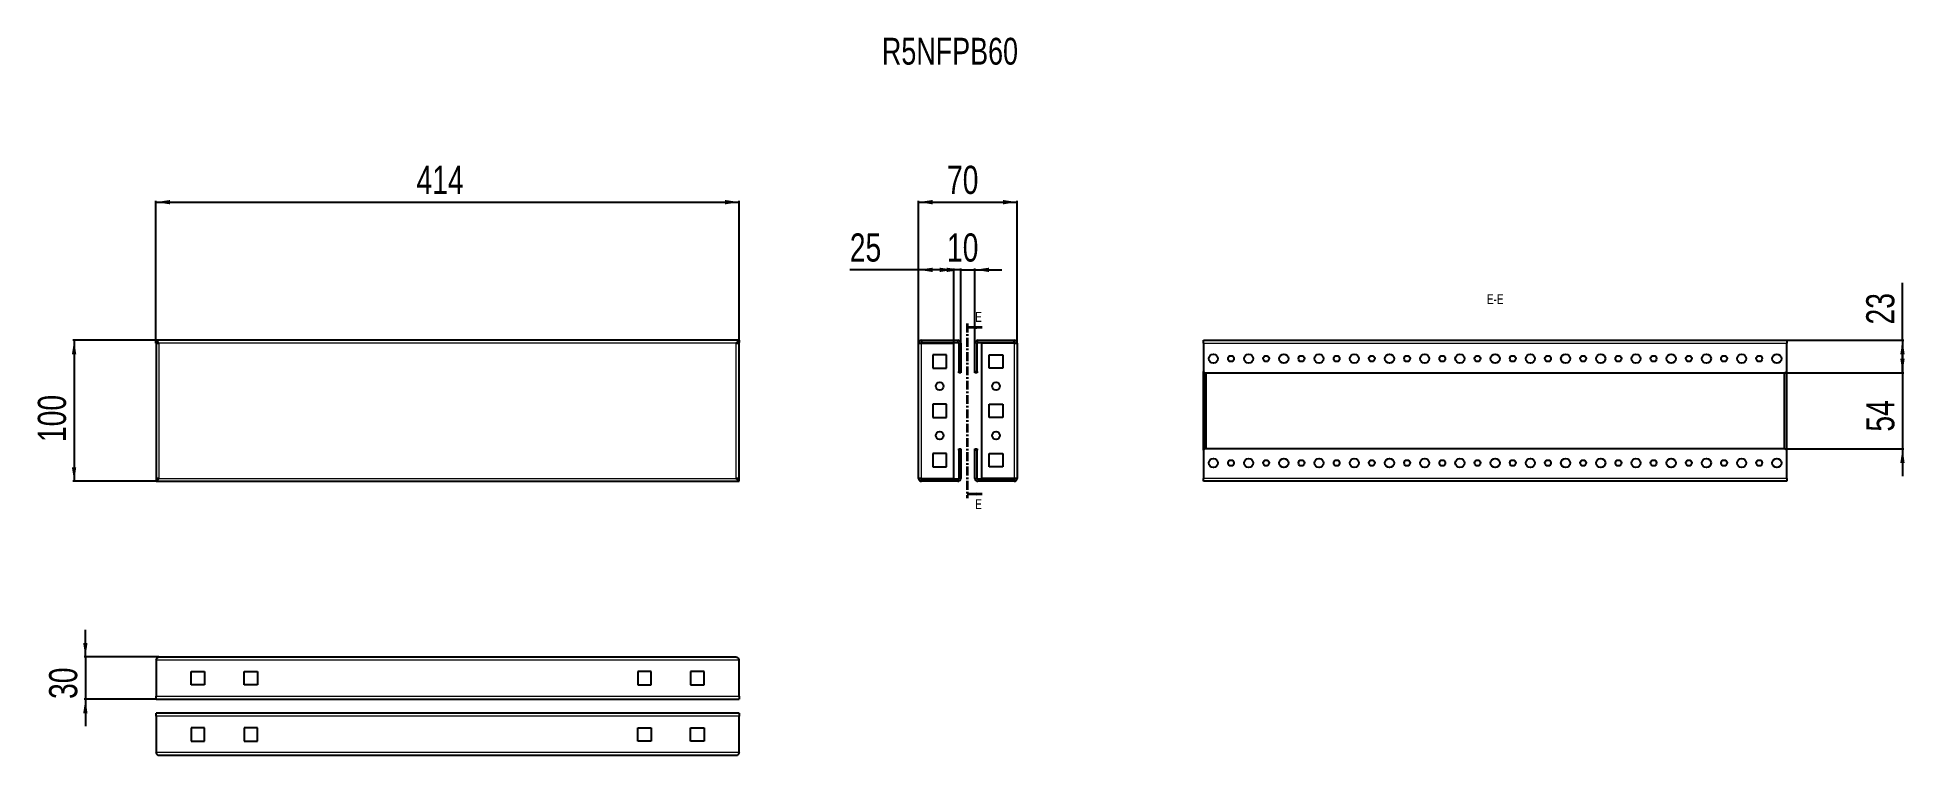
# Model space of a CAD drawing. Header units: millimetres. Extents: x -114 to 1211, y 38 to 547.
import ezdxf

# ---------------------------------------------------------------- set-up
doc = ezdxf.new("R2010")
doc.units = ezdxf.units.MM
doc.linetypes.add('CENTER', pattern=[10.16, 6.35, -1.27, 1.27, -1.27])
doc.layers.add('FORMAT', color=7, linetype='Continuous')
doc.styles.add('SLDTEXTSTYLE0', font='TXT', dxfattribs={"width": 0.75})
doc.dimstyles.new('SLDDIMSTYLE0', dxfattribs={"dimtxt": 20, "dimasz": 10, "dimexe": 0, "dimexo": 0.0625, "dimgap": 5, "dimtad": 2, "dimdec": 1, "dimrnd": 1e-09, "dimzin": 12, "dimdsep": 46, "dimtxsty": 'SLDTEXTSTYLE0', "dimsah": 1, "dimcen": 0.09, "dimadec": 0, "dimazin": 3, "dimtfac": 1, "dimtofl": 0, "dimtmove": 0, "dimatfit": 3, "dimfxl": 0, "dimfrac": 2, "dimtolj": 1, "dimtzin": 12, "dimarcsym": 0})
doc.dimstyles.new('SLDDIMSTYLE1', dxfattribs={"dimtxt": 20, "dimasz": 10, "dimexe": 0, "dimexo": 0.0625, "dimgap": 5, "dimtad": 2, "dimdec": 1, "dimrnd": 1e-09, "dimzin": 12, "dimdsep": 46, "dimtxsty": 'SLDTEXTSTYLE0', "dimsah": 1, "dimcen": 0.09, "dimadec": 0, "dimazin": 3, "dimtfac": 1, "dimtmove": 0, "dimatfit": 0, "dimfxl": 0, "dimfrac": 2, "dimtolj": 1, "dimtzin": 12, "dimarcsym": 0})

# ---------------------------------------------------------------- blocks, each defined once
blk = doc.blocks.new('_D')
at = {"layer": 'FORMAT'}
for p, q in [((-29.8, 330.6), (-29.8, 431.6)), ((-29.8, 430.6), (384.2, 430.6)), ((384.2, 330.6), (384.2, 431.6))]:
    blk.add_line(p, q, dxfattribs=at)
for points in [[(-29.8, 430.6), (-19.8, 429), (-19.8, 432.1)], [(384.2, 430.6), (374.2, 432.1), (374.2, 429)]]:
    blk.add_solid(points, dxfattribs=at)
at = {"layer": 'FORMAT', "insert": (155.1, 456.4), "char_height": 20, "attachment_point": 1, "style": 'SLDTEXTSTYLE0'}
blk.add_mtext('414', dxfattribs=at)
blk = doc.blocks.new('_D_1')
at = {"layer": 'FORMAT'}
for p, q in [((-29.8, 332.6), (-88.9, 332.6)), ((-87.9, 332.6), (-87.9, 232.6)), ((-29.8, 232.6), (-88.9, 232.6))]:
    blk.add_line(p, q, dxfattribs=at)
for points in [[(-87.9, 332.6), (-89.5, 322.6), (-86.4, 322.6)], [(-87.9, 232.6), (-86.4, 242.6), (-89.5, 242.6)]]:
    blk.add_solid(points, dxfattribs=at)
at = {"layer": 'FORMAT', "insert": (-113.7, 260.4), "char_height": 20, "attachment_point": 1, "rotation": 90, "style": 'SLDTEXTSTYLE0'}
blk.add_mtext('100', dxfattribs=at)
blk = doc.blocks.new('_D_2')
at = {"layer": 'FORMAT'}
for p, q in [((511.5, 330.5), (511.5, 431.6)), ((511.5, 430.6), (581.5, 430.6)), ((581.5, 330.5), (581.5, 431.6))]:
    blk.add_line(p, q, dxfattribs=at)
for points in [[(511.5, 430.6), (521.5, 429), (521.5, 432.1)], [(581.5, 430.6), (571.5, 432.1), (571.5, 429)]]:
    blk.add_solid(points, dxfattribs=at)
at = {"layer": 'FORMAT', "insert": (531.7, 456.4), "char_height": 20, "attachment_point": 1, "style": 'SLDTEXTSTYLE0'}
blk.add_mtext('70', dxfattribs=at)
blk = doc.blocks.new('_D_3')
at = {"layer": 'FORMAT'}
for p, q in [((541.5, 382.6), (522.3, 382.6)), ((541.5, 330.5), (541.5, 383.6)), ((541.5, 382.6), (551.5, 382.6)), ((551.5, 330.5), (551.5, 383.6)), ((551.5, 382.6), (570.7, 382.6))]:
    blk.add_line(p, q, dxfattribs=at)
for points in [[(541.5, 382.6), (531.5, 384.1), (531.5, 381)], [(551.5, 382.6), (561.5, 381), (561.5, 384.1)]]:
    blk.add_solid(points, dxfattribs=at)
at = {"layer": 'FORMAT', "insert": (531.7, 408.4), "char_height": 20, "attachment_point": 1, "style": 'SLDTEXTSTYLE0'}
blk.add_mtext('10', dxfattribs=at)
blk = doc.blocks.new('_D_4')
at = {"layer": 'FORMAT'}
for p, q in [((511.5, 382.6), (462.7, 382.6)), ((511.5, 330.5), (511.5, 383.6)), ((536.5, 382.6), (511.5, 382.6)), ((536.5, 330.6), (536.5, 383.6))]:
    blk.add_line(p, q, dxfattribs=at)
for points in [[(511.5, 382.6), (521.5, 381), (521.5, 384.1)], [(536.5, 382.6), (526.5, 384.1), (526.5, 381)]]:
    blk.add_solid(points, dxfattribs=at)
at = {"layer": 'FORMAT', "insert": (462.7, 408.4), "char_height": 20, "attachment_point": 1, "style": 'SLDTEXTSTYLE0'}
blk.add_mtext('25', dxfattribs=at)
blk = doc.blocks.new('_D_5')
at = {"layer": 'FORMAT'}
for p, q in [((-79.9, 108), (-79.9, 127.3)), ((-27.7, 108), (-80.9, 108)), ((-79.9, 108), (-79.9, 78)), ((-29.8, 78), (-80.9, 78)), ((-79.9, 78), (-79.9, 58.8))]:
    blk.add_line(p, q, dxfattribs=at)
for points in [[(-79.9, 108), (-78.4, 118), (-81.5, 118)], [(-79.9, 78), (-81.5, 68), (-78.4, 68)]]:
    blk.add_solid(points, dxfattribs=at)
at = {"layer": 'FORMAT', "insert": (-105.7, 78.2), "char_height": 20, "attachment_point": 1, "rotation": 90, "style": 'SLDTEXTSTYLE0'}
blk.add_mtext('30', dxfattribs=at)
blk = doc.blocks.new('_D_6')
at = {"layer": 'FORMAT'}
for p, q in [((1210, 309.6), (1210, 328.8)), ((1126.8, 309.6), (1211, 309.6)), ((1210, 309.6), (1210, 255.6)), ((1126.8, 255.6), (1211, 255.6)), ((1210, 255.6), (1210, 236.3))]:
    blk.add_line(p, q, dxfattribs=at)
for points in [[(1210, 309.6), (1211.5, 319.6), (1208.4, 319.6)], [(1210, 255.6), (1208.4, 245.6), (1211.5, 245.6)]]:
    blk.add_solid(points, dxfattribs=at)
at = {"layer": 'FORMAT', "insert": (1184.2, 267.8), "char_height": 20, "attachment_point": 1, "rotation": 90, "style": 'SLDTEXTSTYLE0'}
blk.add_mtext('54', dxfattribs=at)
blk = doc.blocks.new('_D_7')
at = {"layer": 'FORMAT'}
for p, q in [((1210, 332.6), (1210, 373.3)), ((1127.8, 332.6), (1211, 332.6)), ((1210, 332.6), (1210, 309.6)), ((1126.8, 309.6), (1211, 309.6))]:
    blk.add_line(p, q, dxfattribs=at)
for points in [[(1210, 332.6), (1208.4, 322.6), (1211.5, 322.6)], [(1210, 309.6), (1211.5, 319.6), (1208.4, 319.6)]]:
    blk.add_solid(points, dxfattribs=at)
at = {"layer": 'FORMAT', "insert": (1184.2, 343.8), "char_height": 20, "attachment_point": 1, "rotation": 90, "style": 'SLDTEXTSTYLE0'}
blk.add_mtext('23', dxfattribs=at)

msp = doc.modelspace()

# ---------------------------------------------------------------- linework, layer by layer
at = {"color": 7, "linetype": 'Continuous', "lineweight": 25}
for p, q in [((-29.78, 331.07), (-29.78, 332.57)), ((384.22, 332.57), (-29.78, 332.57)), ((384.22, 332.57), (384.22, 331.07)), ((513.6, 332.57), (513.6, 331.07)), ((513.6, 332.57), (539.4, 332.57)), ((553.6, 332.57), (579.4, 332.57)), ((579.4, 331.07), (579.4, 332.57)), ((713.79, 332.57), (1127.79, 332.57)), ((713.79, 330.47), (713.79, 332.57)), ((1127.79, 332.57), (1127.79, 330.47)), ((-29.78, 331.07), (-29.78, 330.57)), ((-29.78, 330.57), (-29.78, 234.57)), ((-29.78, 330.57), (-28.28, 330.57)), ((384.22, 330.57), (382.72, 330.57)), ((384.22, 330.57), (384.22, 331.07)), ((384.22, 234.57), (384.22, 330.57)), ((511.5, 234.67), (511.5, 330.47)), ((513.6, 331.07), (539.4, 331.07)), ((513.6, 330.57), (536.5, 330.57)), ((521.75, 322.32), (521.75, 312.82)), ((531.25, 322.32), (521.75, 322.32)), ((531.25, 312.82), (531.25, 322.32)), ((536.5, 234.57), (536.5, 330.57)), ((540, 330.47), (540, 310.57)), ((541.5, 330.47), (541.5, 310.57)), ((551.5, 310.57), (551.5, 330.47)), ((553, 310.57), (553, 330.47)), ((553.6, 331.07), (579.4, 331.07)), ((556.5, 234.57), (556.5, 330.57)), ((579.4, 330.57), (556.5, 330.57)), ((561.75, 322.32), (571.25, 322.32)), ((561.75, 312.82), (561.75, 322.32)), ((571.25, 322.32), (571.25, 312.82)), ((581.5, 330.47), (581.5, 234.67)), ((713.79, 330.47), (713.79, 310.57)), ((1127.79, 310.57), (1127.79, 330.47)), ((521.75, 312.82), (531.25, 312.82)), ((540, 310.57), (541.5, 310.57)), ((540, 309.57), (540, 310.57)), ((541.5, 309.57), (540, 309.57)), ((541.5, 310.57), (541.5, 309.57)), ((551.5, 310.57), (553, 310.57)), ((551.5, 309.57), (551.5, 310.57)), ((553, 309.57), (551.5, 309.57)), ((553, 310.57), (553, 309.57)), ((571.25, 312.82), (561.75, 312.82)), ((713.79, 310.57), (714.79, 309.57)), ((713.79, 254.57), (713.79, 310.57)), ((714.79, 309.57), (1126.79, 309.57)), ((715.29, 255.57), (715.29, 309.57)), ((1126.29, 255.57), (1126.29, 309.57)), ((1126.79, 309.57), (1127.79, 310.57)), ((1127.79, 254.57), (1127.79, 310.57)), ((521.75, 287.32), (521.75, 277.82)), ((531.25, 287.32), (521.75, 287.32)), ((531.25, 277.82), (531.25, 287.32)), ((561.75, 287.32), (571.25, 287.32)), ((561.75, 277.82), (561.75, 287.32)), ((571.25, 287.32), (571.25, 277.82)), ((521.75, 277.82), (531.25, 277.82)), ((571.25, 277.82), (561.75, 277.82)), ((531.25, 252.32), (521.75, 252.32)), ((521.75, 252.32), (521.75, 242.82)), ((531.25, 242.82), (531.25, 252.32)), ((540, 254.57), (540, 255.57)), ((540, 255.57), (541.5, 255.57)), ((540, 254.57), (540, 234.67)), ((541.5, 254.57), (540, 254.57)), ((541.5, 255.57), (541.5, 254.57)), ((541.5, 254.57), (541.5, 234.67)), ((551.5, 255.57), (553, 255.57)), ((551.5, 254.57), (551.5, 255.57)), ((551.5, 234.67), (551.5, 254.57)), ((553, 254.57), (551.5, 254.57)), ((553, 255.57), (553, 254.57)), ((553, 234.67), (553, 254.57)), ((561.75, 252.32), (571.25, 252.32)), ((561.75, 242.82), (561.75, 252.32)), ((571.25, 252.32), (571.25, 242.82)), ((714.79, 255.57), (713.79, 254.57)), ((713.79, 254.57), (713.79, 234.67)), ((1126.79, 255.57), (714.79, 255.57)), ((1127.79, 254.57), (1126.79, 255.57)), ((1127.79, 234.67), (1127.79, 254.57)), ((521.75, 242.82), (531.25, 242.82)), ((571.25, 242.82), (561.75, 242.82)), ((-28.28, 234.57), (-29.78, 234.57)), ((-29.78, 234.57), (-29.78, 234.07)), ((-29.78, 234.07), (-29.78, 232.57)), ((-29.78, 232.57), (384.22, 232.57)), ((382.72, 234.57), (384.22, 234.57)), ((384.22, 234.07), (384.22, 234.57)), ((384.22, 232.57), (384.22, 234.07)), ((513.6, 234.57), (536.5, 234.57)), ((513.6, 232.57), (513.6, 234.07)), ((539.4, 234.07), (513.6, 234.07)), ((539.4, 232.57), (513.6, 232.57)), ((579.4, 234.07), (553.6, 234.07)), ((579.4, 232.57), (553.6, 232.57)), ((579.4, 234.57), (556.5, 234.57)), ((579.4, 234.07), (579.4, 232.57)), ((713.79, 232.57), (713.79, 234.67)), ((1127.79, 232.57), (713.79, 232.57)), ((1127.79, 234.67), (1127.79, 232.57)), ((-27.68, 108.02), (382.12, 108.02)), ((-29.78, 105.92), (-29.78, 80.12)), ((-4.78, 97.77), (4.72, 97.77)), ((-4.78, 88.27), (-4.78, 97.77)), ((4.72, 97.77), (4.72, 88.27)), ((32.72, 97.77), (42.22, 97.77)), ((32.72, 88.27), (32.72, 97.77)), ((42.22, 97.77), (42.22, 88.27)), ((321.72, 97.77), (312.22, 97.77)), ((312.22, 97.77), (312.22, 88.27)), ((321.72, 88.27), (321.72, 97.77)), ((349.72, 97.77), (349.72, 88.27)), ((359.22, 97.77), (349.72, 97.77)), ((359.22, 88.27), (359.22, 97.77)), ((384.22, 80.12), (384.22, 105.92)), ((-29.78, 78.02), (-29.78, 80.12)), ((4.72, 88.27), (-4.78, 88.27)), ((42.22, 88.27), (32.72, 88.27)), ((312.22, 88.27), (321.72, 88.27)), ((349.72, 88.27), (359.22, 88.27)), ((384.22, 80.12), (384.22, 78.02)), ((-29.78, 78.02), (384.22, 78.02)), ((-29.78, 65.92), (-29.78, 68.02)), ((384.22, 68.02), (-29.78, 68.02)), ((384.22, 68.02), (384.22, 65.92)), ((-29.78, 65.92), (-29.78, 40.12)), ((4.72, 57.77), (-4.78, 57.77)), ((-4.78, 57.77), (-4.78, 48.27)), ((4.72, 48.27), (4.72, 57.77)), ((42.22, 57.77), (32.72, 57.77)), ((32.72, 57.77), (32.72, 48.27)), ((42.22, 48.27), (42.22, 57.77)), ((312.22, 48.27), (312.22, 57.77)), ((312.22, 57.77), (321.72, 57.77)), ((321.72, 57.77), (321.72, 48.27)), ((349.72, 57.77), (359.22, 57.77)), ((349.72, 48.27), (349.72, 57.77)), ((359.22, 57.77), (359.22, 48.27)), ((384.22, 40.12), (384.22, 65.92)), ((-4.78, 48.27), (4.72, 48.27)), ((32.72, 48.27), (42.22, 48.27)), ((321.72, 48.27), (312.22, 48.27)), ((359.22, 48.27), (349.72, 48.27)), ((382.12, 38.02), (-27.68, 38.02))]:
    msp.add_line(p, q, dxfattribs=at)
at = {"color": 8, "linetype": 'Continuous', "lineweight": 18}
for p, q in [((539.4, 331.07), (539.4, 332.57)), ((553.6, 331.07), (553.6, 332.57)), ((-27.68, 330.47), (-27.68, 234.67)), ((382.12, 330.47), (-27.68, 330.47)), ((382.12, 234.67), (382.12, 330.47)), ((513.6, 234.57), (513.6, 330.57)), ((540, 330.47), (541.5, 330.47)), ((553, 330.47), (551.5, 330.47)), ((579.4, 330.57), (579.4, 234.57)), ((713.79, 330.47), (1127.79, 330.47)), ((715.89, 255.57), (715.89, 309.57)), ((1125.69, 309.57), (1125.69, 255.57)), ((-27.68, 234.67), (382.12, 234.67)), ((539.4, 234.07), (539.4, 232.57)), ((540, 234.67), (541.5, 234.67)), ((553, 234.67), (551.5, 234.67)), ((553.6, 234.07), (553.6, 232.57)), ((1127.79, 234.67), (713.79, 234.67)), ((-29.78, 105.92), (384.22, 105.92)), ((-29.78, 80.12), (384.22, 80.12)), ((384.22, 65.92), (-29.78, 65.92)), ((384.22, 40.12), (-29.78, 40.12))]:
    msp.add_line(p, q, dxfattribs=at)
at = {"color": 7, "linetype": 'CENTER', "lineweight": 35}
msp.add_line((546.1, 344.57), (546.1, 220.56), dxfattribs=at)
at = {"color": 7, "linetype": 'Continuous', "lineweight": 35}
for p, q in [((556.74, 341.57), (546.1, 341.57)), ((556.74, 223.56), (546.1, 223.56))]:
    msp.add_line(p, q, dxfattribs=at)
at = {"color": 7, "linetype": 'Continuous', "lineweight": 25}
for centre, radius in [((720.79, 319.57), 3.25), ((733.29, 319.57), 2.1), ((745.79, 319.57), 3.25), ((758.29, 319.57), 2.1), ((770.79, 319.57), 3.25), ((783.29, 319.57), 2.1), ((795.79, 319.57), 3.25), ((808.29, 319.57), 2.1), ((820.79, 319.57), 3.25), ((833.29, 319.57), 2.1), ((845.79, 319.57), 3.25), ((858.29, 319.57), 2.1), ((870.79, 319.57), 3.25), ((883.29, 319.57), 2.1), ((895.79, 319.57), 3.25), ((908.29, 319.57), 2.1), ((920.79, 319.57), 3.25), ((933.29, 319.57), 2.1), ((945.79, 319.57), 3.25), ((958.29, 319.57), 2.1), ((970.79, 319.57), 3.25), ((983.29, 319.57), 2.1), ((995.79, 319.57), 3.25), ((1008.29, 319.57), 2.1), ((1020.79, 319.57), 3.25), ((1033.29, 319.57), 2.1), ((1045.79, 319.57), 3.25), ((1058.29, 319.57), 2.1), ((1070.79, 319.57), 3.25), ((1083.29, 319.57), 2.1), ((1095.79, 319.57), 3.25), ((1108.29, 319.57), 2.1), ((1120.79, 319.57), 3.25), ((526.5, 300.07), 2.75), ((566.5, 300.07), 2.75), ((526.5, 265.07), 2.75), ((566.5, 265.07), 2.75), ((720.79, 245.57), 3.25), ((733.29, 245.57), 2.1), ((745.79, 245.57), 3.25), ((758.29, 245.57), 2.1), ((770.79, 245.57), 3.25), ((783.29, 245.57), 2.1), ((795.79, 245.57), 3.25), ((808.29, 245.57), 2.1), ((820.79, 245.57), 3.25), ((833.29, 245.57), 2.1), ((845.79, 245.57), 3.25), ((858.29, 245.57), 2.1), ((870.79, 245.57), 3.25), ((883.29, 245.57), 2.1), ((895.79, 245.57), 3.25), ((908.29, 245.57), 2.1), ((920.79, 245.57), 3.25), ((933.29, 245.57), 2.1), ((945.79, 245.57), 3.25), ((958.29, 245.57), 2.1), ((970.79, 245.57), 3.25), ((983.29, 245.57), 2.1), ((995.79, 245.57), 3.25), ((1008.29, 245.57), 2.1), ((1020.79, 245.57), 3.25), ((1033.29, 245.57), 2.1), ((1045.79, 245.57), 3.25), ((1058.29, 245.57), 2.1), ((1070.79, 245.57), 3.25), ((1083.29, 245.57), 2.1), ((1095.79, 245.57), 3.25), ((1108.29, 245.57), 2.1), ((1120.79, 245.57), 3.25)]:
    msp.add_circle(centre, radius, dxfattribs=at)
for centre, radius, start, end in [((539.4, 330.47), 2.1, 0, 90), ((553.6, 330.47), 2.1, 90, 180), ((539.4, 330.47), 0.6, 0, 90), ((553.6, 330.47), 0.6, 90, 180), ((539.4, 234.67), 0.6, 270, 0), ((539.4, 234.67), 2.1, 270, 0), ((553.6, 234.67), 2.1, 180, 270), ((553.6, 234.67), 0.6, 180, 270)]:
    msp.add_arc(centre, radius, start, end, dxfattribs=at)
for points, knots in [([(-27.68, 330.47), (-27.86, 330.75), (-28.22, 331.31), (-28.75, 332.01), (-29.27, 332.48), (-29.62, 332.54), (-29.78, 332.57)], [0, 0, 0, 0, 0.2547527, 0.5096447, 0.7645377, 1, 1, 1, 1]), ([(581.5, 330.47), (581.47, 330.75), (581.4, 331.31), (580.9, 332.01), (580.2, 332.48), (579.66, 332.54), (579.4, 332.57)], [0, 0, 0, 0, 0.2547527, 0.5096447, 0.7645377, 1, 1, 1, 1]), ([(-27.68, 330.47), (-27.86, 330.55), (-28.23, 330.71), (-28.92, 330.98), (-29.44, 331.03), (-29.78, 331.07)], [0, 0, 0, 0, 0.2598775, 0.5197391, 1, 1, 1, 1]), ([(580, 330.47), (579.99, 330.55), (579.97, 330.71), (579.78, 330.98), (579.55, 331.03), (579.4, 331.07)], [0, 0, 0, 0, 0.2598775, 0.5197391, 1, 1, 1, 1]), ([(382.12, 108.02), (382.3, 107.99), (382.65, 107.92), (383.19, 107.42), (383.71, 106.72), (384.06, 106.18), (384.22, 105.92)], [0, 0, 0, 0, 0.25475266, 0.50964469, 0.7645377, 1, 1, 1, 1]), ([(-27.68, 38.02), (-27.86, 38.05), (-28.22, 38.12), (-28.75, 38.62), (-29.27, 39.32), (-29.62, 39.86), (-29.78, 40.12)], [0, 0, 0, 0, 0.2547527, 0.5096447, 0.7645377, 1, 1, 1, 1])]:
    msp.add_open_spline(points, degree=3, knots=knots, dxfattribs=at)
for points in [[(384.22, 332.57), (384.04, 332.53), (383.69, 332.47), (383.17, 331.99), (382.64, 331.29), (382.29, 330.74), (382.12, 330.47)], [(513.6, 332.57), (513.32, 332.53), (512.77, 332.47), (512.08, 331.99), (511.59, 331.29), (511.53, 330.74), (511.5, 330.47)], [(-29.78, 330.57), (-29.75, 330.56), (-29.69, 330.54), (-29.2, 330.52), (-28.51, 330.49), (-27.96, 330.47), (-27.68, 330.47)], [(384.22, 331.07), (383.87, 331.03), (383.17, 330.95), (382.47, 330.63), (382.12, 330.47)], [(382.12, 330.47), (382.39, 330.47), (382.95, 330.49), (383.64, 330.52), (384.13, 330.54), (384.19, 330.56), (384.22, 330.57)], [(511.5, 330.47), (511.53, 330.47), (511.59, 330.49), (512.08, 330.52), (512.77, 330.54), (513.32, 330.56), (513.6, 330.57)], [(513.6, 331.07), (513.44, 331.03), (513.11, 330.95), (513.04, 330.63), (513, 330.47)], [(579.4, 330.57), (579.67, 330.56), (580.22, 330.54), (580.92, 330.52), (581.4, 330.49), (581.47, 330.47), (581.5, 330.47)], [(-29.78, 232.57), (-29.61, 232.6), (-29.26, 232.66), (-28.73, 233.15), (-28.21, 233.84), (-27.86, 234.39), (-27.68, 234.67)], [(-29.78, 234.07), (-29.43, 234.1), (-28.73, 234.18), (-28.03, 234.5), (-27.68, 234.67)], [(-27.68, 234.67), (-27.96, 234.66), (-28.51, 234.64), (-29.2, 234.62), (-29.69, 234.59), (-29.75, 234.57), (-29.78, 234.57)], [(382.12, 234.67), (382.29, 234.39), (382.64, 233.84), (383.17, 233.15), (383.69, 232.66), (384.04, 232.6), (384.22, 232.57)], [(382.12, 234.67), (382.47, 234.5), (383.17, 234.18), (383.87, 234.1), (384.22, 234.07)], [(384.22, 234.57), (384.19, 234.57), (384.13, 234.59), (383.64, 234.62), (382.95, 234.64), (382.39, 234.66), (382.12, 234.67)], [(513.6, 234.57), (513.32, 234.57), (512.77, 234.59), (512.08, 234.62), (511.59, 234.64), (511.53, 234.66), (511.5, 234.67)], [(511.5, 234.67), (511.53, 234.39), (511.59, 233.84), (512.08, 233.15), (512.77, 232.66), (513.32, 232.6), (513.6, 232.57)], [(513, 234.67), (513.04, 234.5), (513.11, 234.18), (513.44, 234.1), (513.6, 234.07)], [(581.5, 234.67), (581.47, 234.66), (581.4, 234.64), (580.92, 234.62), (580.22, 234.59), (579.67, 234.57), (579.4, 234.57)], [(579.4, 234.07), (579.56, 234.1), (579.88, 234.18), (579.96, 234.5), (580, 234.67)], [(579.4, 232.57), (579.67, 232.6), (580.22, 232.66), (580.92, 233.15), (581.4, 233.84), (581.47, 234.39), (581.5, 234.67)], [(-29.78, 105.92), (-29.61, 106.19), (-29.26, 106.75), (-28.73, 107.44), (-28.21, 107.92), (-27.86, 107.99), (-27.68, 108.02)], [(384.22, 40.12), (384.04, 39.84), (383.69, 39.29), (383.17, 38.6), (382.64, 38.11), (382.29, 38.05), (382.12, 38.02)]]:
    msp.add_open_spline(points, degree=3, dxfattribs=at)
at = {"color": 7, "linetype": 'Continuous', "lineweight": 35}
for points in [[(546.1, 341.57), (553.1, 340.45), (553.1, 342.69)], [(546.1, 223.56), (553.1, 222.44), (553.1, 224.68)]]:
    msp.add_solid(points, dxfattribs=at)

# ---------------------------------------------------------------- texts
at = {"color": 7, "linetype": 'Continuous', "char_height": 7, "attachment_point": 1, "style": 'SLDTEXTSTYLE0'}
for insert in [(551.74, 352.68), (551.74, 219.86)]:
    msp.add_mtext('E', dxfattribs=dict(at, insert=insert))
at = {"layer": 'FORMAT', "style": 'SLDTEXTSTYLE0'}
for s, insert, char_height, attachment_point in [('R5NFPB60', (485.49, 547.15), 19.05, 1), ('E-E', (920.88, 365.26), 7, 2)]:
    msp.add_mtext(s, dxfattribs=dict(at, insert=insert, char_height=char_height, attachment_point=attachment_point))

# ---------------------------------------------------------------- dimensions: what is measured, and where the dimension line sits
at = {"layer": 'FORMAT'}
for base, p1, p2, dimstyle, picture, middle in [((384.22, 430.57), (-29.78, 330.57), (384.22, 330.57), 'SLDDIMSTYLE0', '_D', (177.22, 430.57)), ((581.5, 430.57), (511.5, 330.47), (581.5, 330.47), 'SLDDIMSTYLE0', '_D_2', (546.5, 430.57)), ((511.5, 382.57), (536.5, 330.57), (511.5, 330.47), 'SLDDIMSTYLE0', '_D_4', (477.49, 382.57)), ((551.5, 382.57), (541.5, 330.47), (551.5, 330.47), 'SLDDIMSTYLE1', '_D_3', (546.5, 382.57))]:
    dim = msp.add_linear_dim(base=base, p1=p1, p2=p2, dimstyle=dimstyle, dxfattribs=at)
    dim.commit()
    dim.dimension.update_dxf_attribs({"geometry": picture, "text_midpoint": middle, "dimtype": 160})
for base, p1, p2, dimstyle, picture, middle in [((1209.96, 309.57), (1127.79, 332.57), (1126.79, 309.57), 'SLDDIMSTYLE0', '_D_7', (1209.96, 358.57)), ((-87.95, 232.57), (-29.78, 332.57), (-29.78, 232.57), 'SLDDIMSTYLE0', '_D_1', (-87.95, 282.57)), ((1209.96, 255.57), (1126.79, 309.57), (1126.79, 255.57), 'SLDDIMSTYLE1', '_D_6', (1209.96, 282.57)), ((-79.95, 78.02), (-27.68, 108.02), (-29.78, 78.02), 'SLDDIMSTYLE1', '_D_5', (-79.95, 93.02))]:
    dim = msp.add_linear_dim(base=base, p1=p1, p2=p2, angle=90, dimstyle=dimstyle, dxfattribs=at)
    dim.commit()
    dim.dimension.update_dxf_attribs({"geometry": picture, "text_midpoint": middle, "dimtype": 160})

doc.saveas('drawing.dxf')
